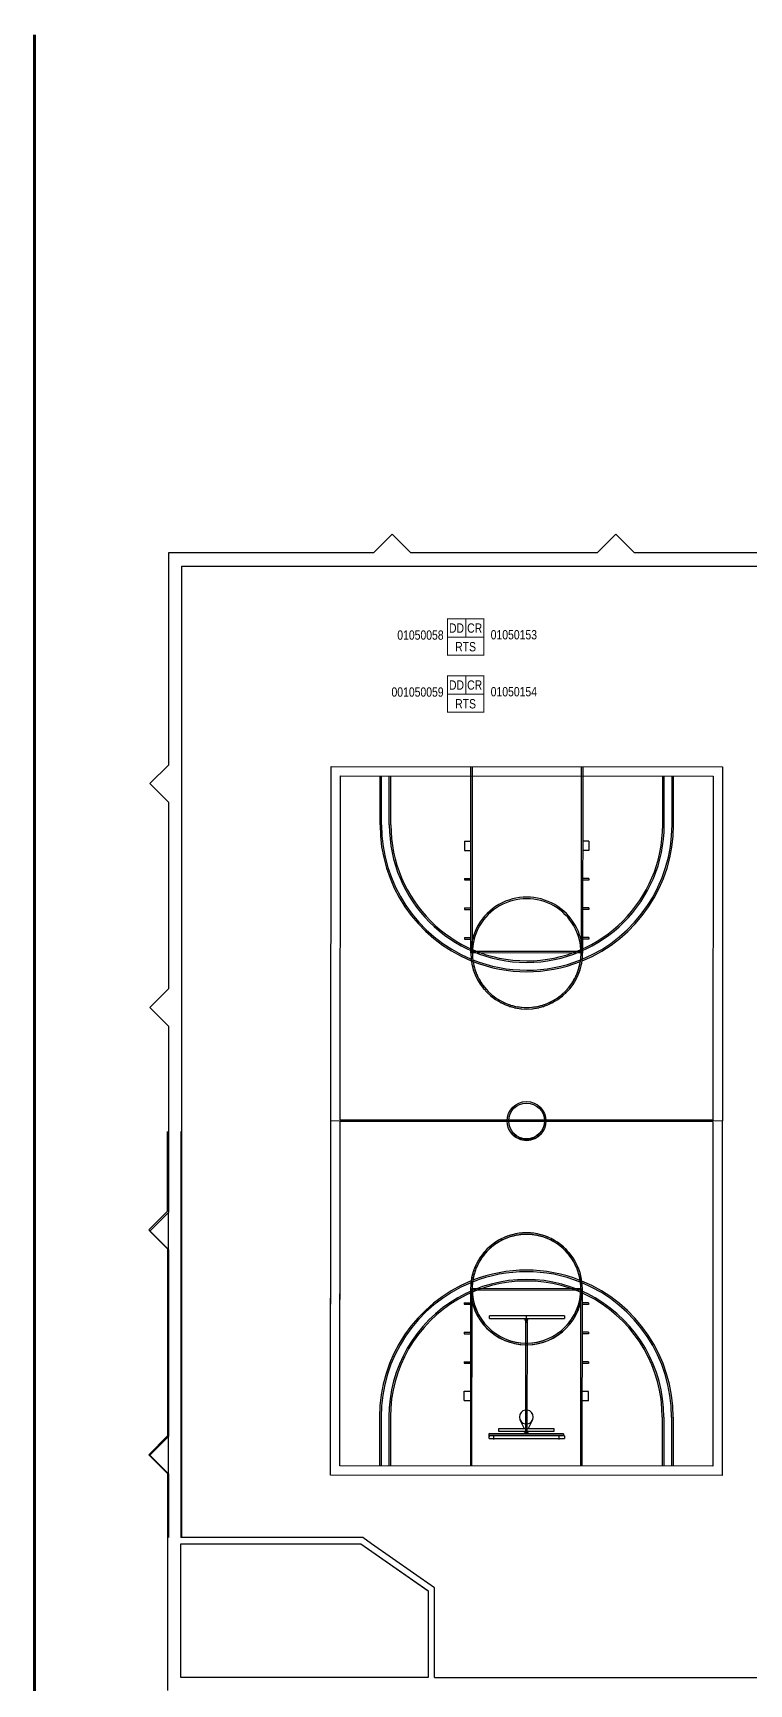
# Model space of a CAD drawing. Header units: inches. Extents: x 9349 to 17082, y 17684 to 25415.
# Drawn here: x 13381 to 14303, y 23291 to 25415 of the extents above; entities that cross this region are included whole.
import ezdxf
from ezdxf.enums import TextEntityAlignment as Align

# ---------------------------------------------------------------- set-up
doc = ezdxf.new("R2010")
doc.units = ezdxf.units.IN
doc.header["$LTSCALE"] = 0.25
doc.header["$MEASUREMENT"] = 0
for name, color, linetype in [('BACKGROUND', 8, 'Continuous'), ('DUCT DETECTOR', 1, 'Continuous'), ('RELAY MODULES', 1, 'Continuous'), ('REMOTE TEST STATION', 1, 'Continuous')]:
    doc.layers.add(name, color=color, linetype=linetype)
doc.styles.add('Arial', font='arial.ttf', dxfattribs={"width": 0.8})

# ---------------------------------------------------------------- blocks, each defined once
blk = doc.blocks.new('SIGA-CR')
at = {"layer": 'RELAY MODULES', "const_width": 1.3}
blk.add_lwpolyline([(-11.5, -11.7), (-11.5, 11.7), (11.9, 11.7), (11.9, -11.7)], close=True, dxfattribs=at)
at = {"layer": 'RELAY MODULES', "style": 'Arial', "width": 0.8}
blk.add_text('CR', height=12, dxfattribs=at).set_placement((0, 0), align=Align.MIDDLE)
for tag, p in [('ADDRESS', (20.6, 9)), ('ZONE', (20.6, -8.6))]:
    blk.add_attdef(tag, text='', height=12, dxfattribs=at).set_placement(p, align=Align.MIDDLE_LEFT)
blk.add_attdef('SUBSCRIPT', text='', height=12, dxfattribs=at).set_placement((-16.6, -9), align=Align.MIDDLE_RIGHT)
blk = doc.blocks.new('SIGA-SD')
at = {"layer": 'DUCT DETECTOR', "const_width": 1.3}
blk.add_lwpolyline([(-11.5, -11.7), (-11.5, 11.7), (11.9, 11.7), (11.9, -11.7)], close=True, dxfattribs=at)
at = {"layer": 'DUCT DETECTOR', "style": 'Arial', "width": 0.8}
blk.add_text('DD', height=12, dxfattribs=at).set_placement((0, 0), align=Align.MIDDLE)
for tag, p in [('ADDRESS', (20.6, 9)), ('ZONE', (20.6, -8.6))]:
    blk.add_attdef(tag, text='', height=12, dxfattribs=at).set_placement(p, align=Align.MIDDLE_LEFT)
blk.add_attdef('SUBSCRIPT', text='', height=12, dxfattribs=at).set_placement((-16.6, -9), align=Align.MIDDLE_RIGHT)
blk = doc.blocks.new('SD-TRK')
at = {"layer": 'REMOTE TEST STATION', "const_width": 1.25}
blk.add_lwpolyline([(-23.2, 12.4), (23.6, 12.4), (23.6, -11), (-23.2, -11)], close=True, dxfattribs=at)
at = {"layer": 'REMOTE TEST STATION', "style": 'Arial', "width": 0.8}
blk.add_text('RTS', height=12, dxfattribs=at).set_placement((0, 0), align=Align.MIDDLE)
blk.add_attdef('DD_NUMBER', text='', height=12, dxfattribs=at).set_placement((29.5, 10.2), align=Align.MIDDLE_LEFT)

msp = doc.modelspace()

# ---------------------------------------------------------------- linework, layer by layer
at = {"lineweight": 0, "const_width": 4}
msp.add_lwpolyline([(13382.7, 22966.6), (13382.7, 25413.1)], dxfattribs=at)
at = {"layer": 'BACKGROUND'}
for p, q in [((13843.2, 24770.2), (13819.2, 24746.2)), ((13867.2, 24746.2), (13843.2, 24770.2)), ((14131.2, 24770.2), (14107.2, 24746.2)), ((14155.2, 24746.2), (14131.2, 24770.2)), ((13819.2, 24746.2), (13555.2, 24746.2)), ((13555.2, 24746.2), (13555.2, 24729.2)), ((13555.2, 24729.2), (13555.2, 24473.2)), ((13572.2, 24729.2), (16418.2, 24729.2)), ((13572.2, 23479.2), (13572.2, 24729.2)), ((14107.2, 24746.2), (13867.2, 24746.2)), ((14395.2, 24746.2), (14155.2, 24746.2)), ((13555.2, 24473.2), (13531.2, 24449.2)), ((13763.9, 23559.4), (13764.5, 24471.4)), ((13764.5, 24471.4), (14268.5, 24471)), ((13776.2, 24016.4), (13776.5, 24459.4)), ((13776.5, 24459.4), (14256.5, 24459)), ((13827.5, 24396.3), (13827.5, 24459.3)), ((13829.5, 24396.3), (13829.5, 24459.3)), ((13839.5, 24396.3), (13839.5, 24459.3)), ((13841.5, 24396.3), (13841.5, 24459.3)), ((13944.4, 24231.3), (13944.5, 24471.3)), ((13946.4, 24231.3), (13946.5, 24471.3)), ((14086.5, 24471.2), (14086.4, 24231.2)), ((14088.5, 24471.2), (14088.4, 24231.2)), ((14191.5, 24396.1), (14191.5, 24459.1)), ((14193.5, 24396.1), (14193.5, 24459.1)), ((14203.5, 24396.1), (14203.5, 24459.1)), ((14205.5, 24396.1), (14205.5, 24459.1)), ((14256.5, 24459), (14256.2, 24016)), ((14268.5, 24471), (14267.9, 23559)), ((13531.2, 24449.2), (13555.2, 24425.2)), ((13555.2, 24425.2), (13555.2, 24185.2)), ((13936.5, 24375.3), (13936.5, 24363.3)), ((13936.5, 24375.3), (13944.5, 24375.3)), ((14096.5, 24375.2), (14088.5, 24375.2)), ((14096.5, 24375.2), (14096.5, 24363.2)), ((13936.5, 24363.3), (13944.5, 24363.3)), ((14096.5, 24363.2), (14088.5, 24363.2)), ((13936.4, 24327.3), (13936.4, 24325.3)), ((13936.4, 24327.3), (13944.4, 24327.3)), ((13936.4, 24325.3), (13944.4, 24325.3)), ((14096.4, 24327.2), (14088.4, 24327.2)), ((14096.4, 24325.2), (14088.4, 24325.2)), ((14096.4, 24327.2), (14096.4, 24325.2)), ((13936.4, 24289.3), (13936.4, 24287.3)), ((13936.4, 24289.3), (13944.4, 24289.3)), ((13936.4, 24287.3), (13944.4, 24287.3)), ((14096.4, 24289.2), (14088.4, 24289.2)), ((14096.4, 24287.2), (14088.4, 24287.2)), ((14096.4, 24289.2), (14096.4, 24287.2)), ((13936.4, 24251.3), (13936.4, 24249.3)), ((13936.4, 24251.3), (13944.4, 24251.3)), ((13936.4, 24249.3), (13944.4, 24249.3)), ((14096.4, 24251.2), (14088.4, 24251.2)), ((14096.4, 24249.2), (14088.4, 24249.2)), ((14096.4, 24251.2), (14096.4, 24249.2)), ((14088.4, 24233.2), (13944.4, 24233.3)), ((13946.4, 24231.3), (13944.4, 24231.3)), ((14086.4, 24231.2), (13946.4, 24231.3)), ((14088.4, 24231.2), (14086.4, 24231.2)), ((13555.2, 24185.2), (13531.2, 24161.2)), ((13531.2, 24161.2), (13555.2, 24137.2)), ((13555.2, 24137.2), (13555.2, 23897.2)), ((14268.2, 24015), (13764.2, 24015.4)), ((13775.9, 23571.4), (13776.2, 24014.4)), ((14256.2, 24016), (13776.2, 24016.4)), ((14256.2, 24014), (13776.2, 24014.4)), ((14256.2, 24014), (14255.9, 23571)), ((13555.2, 23999.2), (13555.2, 23897.2)), ((13572.2, 23479.2), (13572.2, 23999.2)), ((13763.9, 23559.4), (13764.2, 23999.2)), ((13775.9, 23571.4), (13776.2, 23999.2)), ((14256.2, 23999.2), (14255.9, 23571)), ((14268.2, 23999.2), (14267.9, 23559)), ((13555.2, 23897.2), (13531.2, 23873.2)), ((13555.2, 23897.2), (13531.2, 23873.2)), ((13555.2, 23849.2), (13555.2, 23897.2)), ((13531.2, 23873.2), (13555.2, 23849.2)), ((13531.2, 23873.2), (13555.2, 23849.2)), ((13555.2, 23849.2), (13555.2, 23609.2)), ((13555.2, 23849.2), (13555.2, 23609.2)), ((13944.1, 23799.3), (13943.9, 23571.3)), ((13944.1, 23799.3), (13943.9, 23571.3)), ((13944.1, 23799.3), (13946.1, 23799.3)), ((13944.1, 23799.3), (13946.1, 23799.3)), ((14088.1, 23797.2), (13944.1, 23797.3)), ((14088.1, 23797.2), (13944.1, 23797.3)), ((13945.9, 23571.3), (13946.1, 23799.3)), ((13945.9, 23571.3), (13946.1, 23799.3)), ((14086.1, 23799.2), (13946.1, 23799.3)), ((14086.1, 23799.2), (13946.1, 23799.3)), ((14085.9, 23571.2), (14086.1, 23799.2)), ((14085.9, 23571.2), (14086.1, 23799.2)), ((14086.1, 23799.2), (14088.1, 23799.2)), ((14086.1, 23799.2), (14088.1, 23799.2)), ((14087.9, 23571.2), (14088.1, 23799.2)), ((14087.9, 23571.2), (14088.1, 23799.2)), ((13936, 23781.3), (13936, 23779.3)), ((13936, 23781.3), (13944, 23781.3)), ((13936, 23781.3), (13936, 23779.3)), ((13936, 23781.3), (13944, 23781.3)), ((13936, 23779.3), (13944, 23779.3)), ((13936, 23779.3), (13944, 23779.3)), ((14096, 23781.2), (14088, 23781.2)), ((14096, 23781.2), (14088, 23781.2)), ((14096, 23779.2), (14088, 23779.2)), ((14096, 23779.2), (14088, 23779.2)), ((14096, 23781.2), (14096, 23779.2)), ((14096, 23781.2), (14096, 23779.2)), ((14065.1, 23764.4), (13968.4, 23764.5)), ((13968.4, 23761.4), (13968.4, 23764.5)), ((13968.4, 23761), (13968.4, 23761.4)), ((13968.4, 23761), (14065.1, 23760.9)), ((14014, 23761), (14014, 23759)), ((14014, 23759), (14018, 23759)), ((14014, 23759), (14014, 23758.9)), ((14018, 23758.9), (14014, 23758.9)), ((14014.8, 23757.2), (14014.7, 23620.8)), ((14015.5, 23761), (14015.5, 23759.5)), ((14015.5, 23761), (14015.5, 23759.5)), ((14015.5, 23759), (14015.5, 23759.5)), ((14015.5, 23759.5), (14015.5, 23759.5)), ((14015.5, 23759.5), (14015.5, 23759)), ((14015.5, 23759.5), (14015.5, 23759)), ((14016.5, 23759), (14015.5, 23759)), ((14015.5, 23759), (14016.6, 23759)), ((14015.5, 23756.8), (14015.5, 23758.9)), ((14015.5, 23756.8), (14015.5, 23756.8)), ((14015.5, 23756.7), (14016.6, 23756.7)), ((14015.9, 23761.3), (14015.9, 23759.5)), ((14016.2, 23759.5), (14016.2, 23761.3)), ((14016.5, 23761), (14016.5, 23759.5)), ((14016.6, 23759.5), (14016.5, 23759.5)), ((14016.5, 23759.5), (14016.5, 23759)), ((14016.5, 23759), (14016.5, 23759.5)), ((14016.6, 23761), (14016.6, 23759.5)), ((14016.6, 23759), (14016.6, 23759.5)), ((14016.6, 23758.9), (14016.6, 23756.8)), ((14016.6, 23756.8), (14016.6, 23756.8)), ((14017.1, 23620.8), (14017.2, 23757.2)), ((14018, 23759), (14018, 23761)), ((14018, 23758.9), (14018, 23759)), ((14065.1, 23764.4), (14065.1, 23761.4)), ((14065.1, 23761.4), (14065.1, 23760.9)), ((13936, 23743.3), (13936, 23741.3)), ((13936, 23743.3), (13944, 23743.3)), ((13936, 23743.3), (13936, 23741.3)), ((13936, 23743.3), (13944, 23743.3)), ((13936, 23741.3), (13944, 23741.3)), ((13936, 23741.3), (13944, 23741.3)), ((14096, 23743.2), (14088, 23743.2)), ((14096, 23743.2), (14088, 23743.2)), ((14096, 23741.2), (14088, 23741.2)), ((14096, 23741.2), (14088, 23741.2)), ((14096, 23743.2), (14096, 23741.2)), ((14096, 23743.2), (14096, 23741.2)), ((13936, 23705.3), (13936, 23703.3)), ((13936, 23705.3), (13944, 23705.3)), ((13936, 23705.3), (13936, 23703.3)), ((13936, 23705.3), (13944, 23705.3)), ((13936, 23703.3), (13944, 23703.3)), ((13936, 23703.3), (13944, 23703.3)), ((14096, 23705.2), (14088, 23705.2)), ((14096, 23705.2), (14088, 23705.2)), ((14096, 23703.2), (14088, 23703.2)), ((14096, 23703.2), (14088, 23703.2)), ((14096, 23705.2), (14096, 23703.2)), ((14096, 23705.2), (14096, 23703.2)), ((13936, 23655.3), (13936, 23667.3)), ((13936, 23667.3), (13944, 23667.3)), ((13936, 23655.3), (13936, 23667.3)), ((13936, 23667.3), (13944, 23667.3)), ((14096, 23667.2), (14088, 23667.2)), ((14096, 23667.2), (14088, 23667.2)), ((14096, 23655.2), (14096, 23667.2)), ((14096, 23655.2), (14096, 23667.2)), ((13936, 23655.3), (13944, 23655.3)), ((13936, 23655.3), (13944, 23655.3)), ((14096, 23655.2), (14088, 23655.2)), ((14096, 23655.2), (14088, 23655.2)), ((13826.9, 23634.3), (13826.9, 23571.3)), ((13826.9, 23634.3), (13826.9, 23571.3)), ((13828.9, 23634.3), (13828.9, 23571.3)), ((13828.9, 23634.3), (13828.9, 23571.3)), ((13838.9, 23634.3), (13838.9, 23571.3)), ((13838.9, 23634.3), (13838.9, 23571.3)), ((13840.9, 23634.3), (13840.9, 23571.3)), ((13840.9, 23634.3), (13840.9, 23571.3)), ((14013.4, 23619.2), (14007.9, 23630.2)), ((14018.4, 23619.2), (14024, 23630.1)), ((14190.9, 23634.1), (14190.9, 23571.1)), ((14190.9, 23634.1), (14190.9, 23571.1)), ((14192.9, 23634.1), (14192.9, 23571.1)), ((14192.9, 23634.1), (14192.9, 23571.1)), ((14202.9, 23634.1), (14202.9, 23571.1)), ((14202.9, 23634.1), (14202.9, 23571.1)), ((14204.9, 23634.1), (14204.9, 23571.1)), ((14204.9, 23634.1), (14204.9, 23571.1)), ((13555.2, 23609.2), (13531.2, 23585.2)), ((13555.2, 23609.2), (13531.2, 23585.2)), ((13555.2, 23561.2), (13555.2, 23609.2)), ((13967.9, 23612.5), (13967.9, 23612.8)), ((14063.9, 23612.7), (13967.9, 23612.8)), ((13967.9, 23612.5), (14063.9, 23612.4)), ((13967.9, 23612.4), (13967.9, 23612.5)), ((14063.9, 23612.4), (13967.9, 23612.5)), ((13967.9, 23607.2), (13967.9, 23612.4)), ((14063.9, 23612.3), (13967.9, 23612.4)), ((13967.9, 23607.1), (13967.9, 23607.2)), ((13968.2, 23607.2), (13967.9, 23607.2)), ((13968.2, 23607.1), (13967.9, 23607.1)), ((13967.9, 23606.8), (13967.9, 23607.1)), ((13968.2, 23607.1), (13967.9, 23607.1)), ((13968.2, 23606.8), (13967.9, 23606.8)), ((13968.2, 23606.5), (13968.3, 23610)), ((13968.2, 23606.5), (14065, 23606.5)), ((14065, 23610), (13968.3, 23610)), ((13973.4, 23610.6), (13973.4, 23610.6)), ((13973.4, 23610.6), (13974.4, 23610.6)), ((13973.4, 23610.6), (13973.4, 23610)), ((13973.4, 23610.6), (13973.4, 23610)), ((13973.4, 23606.5), (13973.4, 23605.6)), ((13973.4, 23606.5), (13973.4, 23605.6)), ((13974.4, 23605.6), (13973.4, 23605.6)), ((13973.4, 23605.6), (13973.4, 23605.6)), ((13974.4, 23610.6), (13974.5, 23610.6)), ((13974.4, 23610.6), (13974.4, 23610)), ((13974.4, 23606.5), (13974.4, 23605.6)), ((13974.5, 23605.6), (13974.4, 23605.6)), ((13974.5, 23610.6), (13974.5, 23610)), ((13974.5, 23606.5), (13974.5, 23605.6)), ((14015.2, 23619.2), (13979.9, 23619.2)), ((13979.9, 23619.2), (13979.9, 23616.2)), ((13979.9, 23616.2), (14015.2, 23616.2)), ((14013.4, 23612.9), (14013.4, 23613.8)), ((14013.4, 23613.8), (14018.4, 23613.8)), ((14018.4, 23613.8), (14013.4, 23613.8)), ((14013.4, 23613.8), (14013.4, 23613.8)), ((14014.6, 23612.9), (14013.4, 23612.9)), ((14015.3, 23619.3), (14015.2, 23619.3)), ((14015.2, 23619.3), (14015.2, 23614.1)), ((14015.3, 23614.1), (14015.3, 23619.3)), ((14015.6, 23619.2), (14015.3, 23619.2)), ((14015.3, 23616.2), (14016.6, 23616.2)), ((14016.4, 23613.9), (14015.4, 23613.9)), ((14015.6, 23619.9), (14015.6, 23618.8)), ((14016.3, 23618.8), (14016.3, 23619.9)), ((14016.6, 23619.2), (14016.3, 23619.2)), ((14016.7, 23619.3), (14016.6, 23619.3)), ((14016.6, 23619.3), (14016.6, 23614.1)), ((14016.7, 23614.1), (14016.7, 23619.3)), ((14051.9, 23619.2), (14016.7, 23619.2)), ((14016.7, 23616.2), (14051.9, 23616.2)), ((14018.4, 23612.9), (14017.2, 23612.9)), ((14018.4, 23613.8), (14018.4, 23612.9)), ((14018.4, 23613.8), (14018.4, 23613.8)), ((14051.9, 23616.2), (14051.9, 23619.2)), ((14057.4, 23610.6), (14057.4, 23610.6)), ((14057.4, 23610.6), (14058.4, 23610.6)), ((14057.4, 23610.6), (14057.4, 23610)), ((14057.4, 23610.6), (14057.4, 23610)), ((14057.4, 23606.5), (14057.4, 23605.6)), ((14057.4, 23606.5), (14057.4, 23605.6)), ((14058.4, 23605.6), (14057.4, 23605.6)), ((14057.4, 23605.6), (14057.4, 23605.6)), ((14058.4, 23610.6), (14058.5, 23610.6)), ((14058.4, 23610.6), (14058.4, 23610)), ((14058.4, 23606.5), (14058.4, 23605.6)), ((14058.5, 23605.6), (14058.4, 23605.6)), ((14058.5, 23610.6), (14058.5, 23610)), ((14058.5, 23606.5), (14058.5, 23605.6)), ((14063.9, 23612.7), (14063.9, 23612.4)), ((14063.9, 23612.4), (14063.9, 23612.3)), ((14063.9, 23612.3), (14063.9, 23610)), ((14065, 23610), (14065, 23606.5)), ((13531.2, 23585.2), (13555.2, 23561.2)), ((13531.2, 23585.2), (13555.2, 23561.2)), ((13555.2, 23561.2), (13555.2, 23479.2)), ((13555.2, 23561.2), (13555.2, 23479.2)), ((14255.9, 23571), (13775.9, 23571.4)), ((14255.9, 23571), (13775.9, 23571.4)), ((14267.9, 23559), (13763.9, 23559.4)), ((14267.9, 23559), (13763.9, 23559.4)), ((13805.2, 23479.2), (13572.2, 23479.2)), ((13805.2, 23479.2), (13572.2, 23479.2)), ((13816.6, 23471.2), (13805.2, 23479.2)), ((13572.2, 23471.2), (13802.7, 23471.2)), ((13802.7, 23471.2), (13889, 23410.8))]:
    msp.add_line(p, q, dxfattribs=at)
for points in [[(13553.9, 23899.3), (13553.9, 24001.5)], [(13570.9, 24001.5), (13570.9, 23479.2)], [(13897.5, 23299.2), (16431, 23299.2), (16431, 24001.5)], [(13553.9, 23899.3), (13529.8, 23875.2)], [(13529.8, 23875.2), (13553.8, 23851.1)], [(13553.9, 23851.1), (13553.9, 23610)], [(13553.9, 23610), (13529.8, 23585.6)], [(13529.8, 23585.6), (13553.9, 23561.5)], [(13553.8, 23561.5), (13553.8, 23282.2)], [(13816.5, 23471.2), (13805.2, 23479.2), (13570.9, 23479.2)], [(13570.9, 23299.2), (13570.9, 23471.2), (13802.7, 23471.2), (13889.5, 23410.5)], [(13897.5, 23414.6), (13816.5, 23471.2)], [(13897.5, 23405), (13897.5, 23414.6)], [(13889.4, 23410.4), (13889.4, 23299.2)], [(13897.5, 23299.2), (13897.5, 23405)], [(13889.4, 23299.2), (13570.9, 23299.2)]]:
    msp.add_lwpolyline(points, dxfattribs=at)
at = {"layer": 'BACKGROUND', "flags": 128}
for points in [[(14015.9, 23764.6), (14015.9, 23764.6), (14015.9, 23764.6), (14015.9, 23764.6), (14015.9, 23764.6), (14015.9, 23764.6), (14015.9, 23764.6), (14015.9, 23764.6), (14015.9, 23764.6), (14015.9, 23764.6), (14015.9, 23764.6), (14015.9, 23764.6), (14015.9, 23764.6), (14015.9, 23764.6), (14015.9, 23764.6), (14015.9, 23764.6), (14015.9, 23764.7), (14015.9, 23764.7), (14015.9, 23764.7), (14015.9, 23764.7), (14015.9, 23764.7), (14016, 23764.7), (14016, 23764.7), (14016, 23764.7), (14016, 23764.7), (14016, 23764.7), (14016, 23764.7), (14016, 23764.7), (14016, 23764.7), (14016, 23764.7), (14016, 23764.7), (14016, 23764.7), (14016, 23764.7), (14016, 23764.7), (14016, 23764.7), (14016, 23764.7), (14016, 23764.7), (14016, 23764.7), (14016, 23764.7), (14016, 23764.7), (14016, 23764.7)], [(14015.9, 23764.4), (14015.9, 23764.5), (14015.9, 23764.5), (14015.9, 23764.5), (14015.9, 23764.5), (14015.9, 23764.5), (14015.9, 23764.6), (14015.9, 23764.6), (14015.9, 23764.6), (14015.9, 23764.6), (14015.9, 23764.6)], [(14015.9, 23764.6), (14015.9, 23764.6), (14015.9, 23764.6), (14015.9, 23764.6), (14015.9, 23764.6), (14015.9, 23764.5), (14015.9, 23764.5), (14015.9, 23764.5), (14015.9, 23764.5), (14015.9, 23764.5), (14015.9, 23764.4), (14015.9, 23764.4), (14015.9, 23764.4), (14015.9, 23764.3), (14015.9, 23764.3), (14015.9, 23764.2), (14015.9, 23764.2), (14015.9, 23764.2), (14015.9, 23764.1), (14015.9, 23764.1), (14015.9, 23764), (14015.9, 23764), (14015.9, 23763.9), (14015.9, 23763.8), (14015.9, 23763.8), (14015.9, 23763.7), (14015.9, 23763.7), (14015.9, 23763.6), (14015.9, 23763.5), (14015.9, 23763.5), (14015.9, 23763.4), (14015.9, 23763.3), (14015.9, 23763.2), (14015.9, 23763.2), (14015.9, 23763.1), (14015.9, 23763), (14015.9, 23762.9), (14015.9, 23762.9), (14015.9, 23762.8), (14015.9, 23762.7), (14015.9, 23762.6), (14015.9, 23762.6), (14015.9, 23762.5), (14015.9, 23762.4), (14015.9, 23762.3), (14015.9, 23762.3), (14015.9, 23762.2), (14015.9, 23762.1), (14015.9, 23762.1), (14015.9, 23762), (14015.9, 23761.9), (14015.9, 23761.9), (14015.9, 23761.8), (14015.9, 23761.7), (14015.9, 23761.7), (14015.9, 23761.6), (14015.9, 23761.5), (14015.9, 23761.5), (14015.9, 23761.4), (14015.9, 23761.4), (14015.9, 23761.3), (14015.9, 23761.3)], [(14016, 23764.7), (14016, 23764.7), (14016, 23764.7), (14016.1, 23764.7), (14016.1, 23764.7), (14016.1, 23764.7), (14016.1, 23764.7), (14016.1, 23764.7), (14016.1, 23764.7), (14016.1, 23764.7), (14016.1, 23764.7), (14016.1, 23764.7), (14016.1, 23764.7), (14016.1, 23764.7), (14016.1, 23764.7), (14016.1, 23764.7), (14016.1, 23764.7), (14016.1, 23764.7), (14016.1, 23764.7), (14016.1, 23764.7), (14016.1, 23764.7), (14016.1, 23764.7), (14016.1, 23764.7), (14016.1, 23764.7), (14016.1, 23764.6), (14016.1, 23764.6), (14016.1, 23764.6), (14016.1, 23764.6), (14016.1, 23764.6), (14016.1, 23764.6), (14016.2, 23764.6), (14016.2, 23764.6), (14016.2, 23764.6), (14016.2, 23764.6), (14016.2, 23764.6), (14016.2, 23764.6), (14016.2, 23764.6), (14016.2, 23764.6), (14016.2, 23764.6), (14016.2, 23764.6), (14016.2, 23764.6)], [(14016.2, 23761.3), (14016.2, 23761.3), (14016.2, 23761.4), (14016.2, 23761.4), (14016.2, 23761.5), (14016.2, 23761.6), (14016.2, 23761.6), (14016.2, 23761.7), (14016.2, 23761.8), (14016.2, 23761.8), (14016.2, 23761.9), (14016.2, 23762), (14016.2, 23762), (14016.2, 23762.1), (14016.2, 23762.2), (14016.2, 23762.2), (14016.2, 23762.3), (14016.2, 23762.4), (14016.2, 23762.5), (14016.2, 23762.5), (14016.2, 23762.6), (14016.2, 23762.7), (14016.2, 23762.8), (14016.2, 23762.8), (14016.2, 23762.9), (14016.2, 23763), (14016.2, 23763.1), (14016.2, 23763.1), (14016.2, 23763.2), (14016.2, 23763.3), (14016.2, 23763.3), (14016.2, 23763.4), (14016.2, 23763.5), (14016.2, 23763.5), (14016.2, 23763.6), (14016.2, 23763.7), (14016.2, 23763.7), (14016.2, 23763.8), (14016.2, 23763.9), (14016.2, 23763.9), (14016.2, 23764), (14016.2, 23764), (14016.2, 23764.1), (14016.2, 23764.1), (14016.2, 23764.2), (14016.2, 23764.2), (14016.2, 23764.3), (14016.2, 23764.3), (14016.2, 23764.3), (14016.2, 23764.4), (14016.2, 23764.4), (14016.2, 23764.4), (14016.2, 23764.5), (14016.2, 23764.5), (14016.2, 23764.5), (14016.2, 23764.5), (14016.2, 23764.5), (14016.2, 23764.6), (14016.2, 23764.6), (14016.2, 23764.6), (14016.2, 23764.6), (14016.2, 23764.6)], [(14016.2, 23764.6), (14016.2, 23764.6), (14016.2, 23764.6), (14016.2, 23764.6), (14016.2, 23764.6), (14016.2, 23764.5), (14016.2, 23764.5), (14016.2, 23764.5), (14016.2, 23764.5), (14016.2, 23764.5), (14016.2, 23764.4)], [(13973.8, 23610.1), (13973.8, 23610.1), (13973.8, 23610.1), (13973.8, 23610.1), (13973.8, 23610.1), (13973.8, 23610.1), (13973.8, 23610.1), (13973.8, 23610.1), (13973.8, 23610.1), (13973.8, 23610), (13973.8, 23610), (13973.8, 23610), (13973.8, 23609.9), (13973.8, 23609.9), (13973.8, 23609.9), (13973.8, 23609.8), (13973.8, 23609.8), (13973.8, 23609.7), (13973.8, 23609.7), (13973.8, 23609.6), (13973.8, 23609.6), (13973.8, 23609.5), (13973.8, 23609.5), (13973.8, 23609.4), (13973.8, 23609.4), (13973.8, 23609.3), (13973.8, 23609.2), (13973.8, 23609.2), (13973.8, 23609.1), (13973.8, 23609), (13973.8, 23609), (13973.8, 23608.9), (13973.8, 23608.8), (13973.8, 23608.7), (13973.8, 23608.7), (13973.8, 23608.6), (13973.8, 23608.5), (13973.8, 23608.4), (13973.8, 23608.4), (13973.8, 23608.3), (13973.8, 23608.2), (13973.8, 23608.1), (13973.8, 23608.1), (13973.8, 23608), (13973.8, 23607.9), (13973.8, 23607.8), (13973.8, 23607.8), (13973.8, 23607.7), (13973.8, 23607.6), (13973.8, 23607.6), (13973.8, 23607.5), (13973.8, 23607.4), (13973.8, 23607.4), (13973.8, 23607.3), (13973.8, 23607.2), (13973.8, 23607.2), (13973.8, 23607.1), (13973.8, 23607.1), (13973.8, 23607), (13973.8, 23606.9), (13973.8, 23606.9), (13973.8, 23606.8), (13973.8, 23606.8), (13973.8, 23606.8), (13973.8, 23606.7), (13973.8, 23606.7), (13973.8, 23606.6), (13973.8, 23606.6), (13973.8, 23606.6), (13973.8, 23606.5), (13973.8, 23606.5), (13973.8, 23606.5), (13973.8, 23606.5), (13973.8, 23606.4), (13973.8, 23606.4), (13973.8, 23606.4), (13973.8, 23606.4), (13973.8, 23606.4), (13973.8, 23606.4), (13973.8, 23606.4)], [(13974, 23606.4), (13974, 23606.4), (13974, 23606.4), (13974, 23606.4), (13974, 23606.4), (13974, 23606.4), (13974, 23606.5), (13974, 23606.5), (13974, 23606.5), (13974, 23606.5), (13974, 23606.5), (13974, 23606.6), (13974, 23606.6), (13974, 23606.6), (13974, 23606.7), (13974, 23606.7), (13974, 23606.8), (13974, 23606.8), (13974, 23606.9), (13974, 23606.9), (13974, 23607), (13974, 23607), (13974, 23607.1), (13974, 23607.1), (13974, 23607.2), (13974, 23607.3), (13974, 23607.3), (13974, 23607.4), (13974, 23607.5), (13974, 23607.5), (13974, 23607.6), (13974, 23607.7), (13974, 23607.7), (13974, 23607.8), (13974, 23607.9), (13974, 23608), (13974, 23608), (13974, 23608.1), (13974, 23608.2), (13974, 23608.3), (13974, 23608.3), (13974, 23608.4), (13974, 23608.5), (13974, 23608.6), (13974, 23608.6), (13974, 23608.7), (13974, 23608.8), (13974, 23608.8), (13974, 23608.9), (13974, 23609), (13974, 23609.1), (13974, 23609.1), (13974, 23609.2), (13974, 23609.3), (13974, 23609.3), (13974, 23609.4), (13974, 23609.4), (13974, 23609.5), (13974, 23609.6), (13974, 23609.6), (13974, 23609.7), (13974, 23609.7), (13974, 23609.8), (13974, 23609.8), (13974, 23609.8), (13974, 23609.9), (13974, 23609.9), (13974, 23610), (13974, 23610), (13974, 23610), (13974, 23610), (13974, 23610.1), (13974, 23610.1), (13974, 23610.1), (13974, 23610.1), (13974, 23610.1), (13974, 23610.1), (13974, 23610.1), (13974, 23610.1), (13974, 23610.1)], [(14057.8, 23610.1), (14057.8, 23610.1), (14057.8, 23610.1), (14057.8, 23610.1), (14057.8, 23610.1), (14057.8, 23610.1), (14057.8, 23610), (14057.8, 23610), (14057.8, 23610), (14057.8, 23610), (14057.8, 23609.9), (14057.8, 23609.9), (14057.8, 23609.9), (14057.8, 23609.8), (14057.8, 23609.8), (14057.8, 23609.8), (14057.8, 23609.7), (14057.8, 23609.7), (14057.8, 23609.6), (14057.8, 23609.6), (14057.8, 23609.5), (14057.8, 23609.5), (14057.8, 23609.4), (14057.8, 23609.4), (14057.8, 23609.3), (14057.8, 23609.2), (14057.8, 23609.2), (14057.8, 23609.1), (14057.8, 23609), (14057.8, 23609), (14057.8, 23608.9), (14057.8, 23608.8), (14057.8, 23608.8), (14057.8, 23608.7), (14057.8, 23608.6), (14057.8, 23608.5), (14057.8, 23608.5), (14057.8, 23608.4), (14057.8, 23608.3), (14057.8, 23608.2), (14057.8, 23608.2), (14057.8, 23608.1), (14057.8, 23608), (14057.8, 23607.9), (14057.8, 23607.9), (14057.8, 23607.8), (14057.8, 23607.7), (14057.8, 23607.6), (14057.8, 23607.6), (14057.8, 23607.5), (14057.8, 23607.4), (14057.8, 23607.4), (14057.8, 23607.3), (14057.8, 23607.2), (14057.8, 23607.2), (14057.8, 23607.1), (14057.8, 23607.1), (14057.8, 23607), (14057.8, 23606.9), (14057.8, 23606.9), (14057.8, 23606.8), (14057.8, 23606.8), (14057.8, 23606.7), (14057.8, 23606.7), (14057.8, 23606.6), (14057.8, 23606.6), (14057.8, 23606.6), (14057.8, 23606.5), (14057.8, 23606.5), (14057.8, 23606.5), (14057.8, 23606.5), (14057.8, 23606.4), (14057.8, 23606.4), (14057.8, 23606.4), (14057.8, 23606.4), (14057.8, 23606.4), (14057.8, 23606.4), (14057.8, 23606.3), (14057.8, 23606.3), (14057.8, 23606.3)], [(14058, 23606.3), (14058, 23606.3), (14058, 23606.3), (14058, 23606.4), (14058, 23606.4), (14058, 23606.4), (14058, 23606.4), (14058, 23606.4), (14058, 23606.4), (14058, 23606.5), (14058, 23606.5), (14058, 23606.5), (14058, 23606.6), (14058, 23606.6), (14058, 23606.6), (14058, 23606.7), (14058, 23606.7), (14058, 23606.8), (14058, 23606.8), (14058, 23606.9), (14058, 23606.9), (14058, 23607), (14058, 23607), (14058, 23607.1), (14058, 23607.1), (14058, 23607.2), (14058, 23607.3), (14058, 23607.3), (14058, 23607.4), (14058, 23607.5), (14058, 23607.5), (14058, 23607.6), (14058, 23607.7), (14058, 23607.8), (14058, 23607.8), (14058, 23607.9), (14058, 23608), (14058, 23608), (14058, 23608.1), (14058, 23608.2), (14058, 23608.3), (14058, 23608.3), (14058, 23608.4), (14058, 23608.5), (14058, 23608.6), (14058, 23608.6), (14058, 23608.7), (14058, 23608.8), (14058, 23608.9), (14058, 23608.9), (14058, 23609), (14058, 23609.1), (14058, 23609.1), (14058, 23609.2), (14058, 23609.3), (14058, 23609.3), (14058, 23609.4), (14058, 23609.4), (14058, 23609.5), (14058, 23609.5), (14058, 23609.6), (14058, 23609.6), (14058, 23609.7), (14058, 23609.7), (14058, 23609.8), (14058, 23609.8), (14058, 23609.9), (14058, 23609.9), (14058, 23609.9), (14058, 23610), (14058, 23610), (14058, 23610), (14058, 23610), (14058, 23610), (14058, 23610.1), (14058, 23610.1), (14058, 23610.1), (14058, 23610.1), (14058, 23610.1), (14058, 23610.1)]]:
    msp.add_lwpolyline(points, dxfattribs=at)
at = {"layer": 'BACKGROUND'}
for radius in [25, 23]:
    msp.add_circle((14016.2, 24015.2), radius, dxfattribs=at)
for centre, radius, start, end in [((14016.5, 24396.2), 189, 179.9597, 247.8014), ((14016.5, 24396.2), 187, 179.9597, 247.457), ((14016.5, 24396.2), 177, 179.9597, 359.9597), ((14016.5, 24396.2), 175, 179.9597, 359.9597), ((14016.5, 24396.2), 189, 292.1181, 359.9597), ((14016.5, 24396.2), 187, 292.4625, 359.9597), ((14016.4, 24231.2), 72, 359.9597, 179.9597), ((14016.4, 24231.2), 70, 359.9597, 179.9597), ((14016.4, 24231.2), 72, 179.9597, 359.9597), ((14016.4, 24231.2), 72, 185.1861, 186.868), ((14016.4, 24231.2), 70, 179.9597, 359.9597), ((14016.4, 24231.2), 70, 179.9597, 185.1861), ((14016.4, 24231.2), 70, 186.868, 190.4368), ((14016.5, 24396.2), 187, 248.1613, 291.7582), ((14016.5, 24396.2), 189, 248.4982, 291.4212), ((14016.4, 24231.2), 70, 349.4827, 353.0515), ((14016.4, 24231.2), 70, 354.7333, 359.9597), ((14016.4, 24231.2), 72, 353.0515, 354.7333), ((14016.4, 24231.2), 72, 190.4368, 192.3945), ((14016.4, 24231.2), 72, 195.737, 197.7236), ((14016.4, 24231.2), 70, 192.3945, 195.737), ((14016.4, 24231.2), 72, 201.1674, 202.9866), ((14016.4, 24231.2), 70, 197.7236, 201.1674), ((14016.4, 24231.2), 70, 202.9866, 207.1964), ((14016.4, 24231.2), 72, 207.1964, 208.2195), ((14016.4, 24231.2), 70, 208.2195, 213.442), ((14016.4, 24231.2), 70, 326.4775, 331.7), ((14016.4, 24231.2), 70, 332.7231, 336.9329), ((14016.4, 24231.2), 72, 331.7, 332.7231), ((14016.4, 24231.2), 70, 338.7521, 342.1959), ((14016.4, 24231.2), 72, 336.9329, 338.7521), ((14016.4, 24231.2), 70, 344.1825, 347.5249), ((14016.4, 24231.2), 72, 342.1959, 344.1825), ((14016.4, 24231.2), 72, 347.5249, 349.4827), ((14016.4, 24231.2), 72, 213.442, 214.8942), ((14016.4, 24231.2), 70, 214.8942, 218.6828), ((14016.4, 24231.2), 72, 218.6828, 220.5878), ((14016.4, 24231.2), 70, 220.5878, 223.9618), ((14016.4, 24231.2), 72, 223.9618, 225.9576), ((14016.4, 24231.2), 70, 225.9576, 229.3317), ((14016.4, 24231.2), 72, 229.3317, 231.2367), ((14016.4, 24231.2), 70, 231.2367, 235.0252), ((14016.4, 24231.2), 70, 304.8942, 308.6828), ((14016.4, 24231.2), 72, 308.6828, 310.5878), ((14016.4, 24231.2), 70, 310.5878, 313.9618), ((14016.4, 24231.2), 72, 313.9618, 315.9576), ((14016.4, 24231.2), 70, 315.9576, 319.3317), ((14016.4, 24231.2), 70, 321.2367, 325.0252), ((14016.4, 24231.2), 72, 319.3317, 321.2367), ((14016.4, 24231.2), 72, 325.0252, 326.4775), ((14016.4, 24231.2), 72, 235.0252, 236.4775), ((14016.4, 24231.2), 70, 236.4775, 241.7), ((14016.4, 24231.2), 72, 241.7, 242.7231), ((14016.4, 24231.2), 70, 242.7231, 246.9329), ((14016.4, 24231.2), 72, 246.9329, 248.7521), ((14016.4, 24231.2), 70, 248.7521, 252.1959), ((14016.4, 24231.2), 72, 252.1959, 254.1825), ((14016.4, 24231.2), 70, 254.1825, 257.5249), ((14016.4, 24231.2), 72, 257.5249, 259.4827), ((14016.4, 24231.2), 70, 259.4827, 263.0515), ((14016.4, 24231.2), 72, 263.0515, 264.7333), ((14016.4, 24231.2), 70, 264.7333, 275.1861), ((14016.4, 24231.2), 72, 275.1861, 276.868), ((14016.4, 24231.2), 70, 276.868, 280.4368), ((14016.4, 24231.2), 72, 280.4368, 282.3945), ((14016.4, 24231.2), 70, 282.3945, 285.737), ((14016.4, 24231.2), 72, 285.737, 287.7236), ((14016.4, 24231.2), 70, 287.7236, 291.1674), ((14016.4, 24231.2), 72, 291.1674, 292.9866), ((14016.4, 24231.2), 70, 292.9866, 297.1964), ((14016.4, 24231.2), 72, 297.1964, 298.2195), ((14016.4, 24231.2), 70, 298.2195, 303.442), ((14016.4, 24231.2), 72, 303.442, 304.8942), ((14016.2, 24015.2), 25, 220.24, 320.0751), ((14016.2, 24015.2), 23, 224.514, 315.4919), ((14016.1, 23799.2), 72, 359.9597, 179.9597), ((14016.1, 23799.2), 72, 359.9597, 179.9597), ((14016.1, 23799.2), 70, 359.9597, 179.9597), ((14016.1, 23799.2), 70, 359.9597, 179.9597), ((14016.1, 23799.2), 72, 124.5231, 125.9431), ((14016.1, 23799.2), 72, 123.442, 124.8942), ((14016.1, 23799.2), 70, 117.7152, 124.5231), ((14016.1, 23799.2), 70, 118.2195, 123.442), ((14016.1, 23799.2), 72, 117.1964, 118.2195), ((14016.1, 23799.2), 72, 116.6089, 117.7152), ((14016.1, 23799.2), 70, 112.9866, 117.1964), ((14016.1, 23799.2), 70, 110.1138, 116.6089), ((14016.1, 23799.2), 72, 111.1674, 112.9866), ((14016.1, 23799.2), 70, 107.7236, 111.1674), ((14016.1, 23799.2), 72, 109.2998, 110.1138), ((14016.1, 23799.2), 70, 102.4346, 109.2998), ((14016.1, 23799.2), 72, 105.737, 107.7236), ((14016.1, 23799.2), 70, 102.3945, 105.737), ((14016.1, 23799.2), 72, 100.4368, 102.3945), ((14016.1, 23799.2), 72, 101.0008, 102.4346), ((14016.1, 23799.2), 70, 94.1687, 101.0008), ((14016.1, 23799.2), 70, 96.868, 100.4368), ((14016.1, 23799.2), 72, 95.1861, 96.868), ((14016.1, 23799.2), 70, 84.7333, 95.1861), ((14016.1, 23799.2), 72, 93.1917, 94.1687), ((14016.1, 23799.2), 70, 86.7278, 93.1917), ((14016.1, 23799.2), 72, 85.7508, 86.7278), ((14016.1, 23799.2), 70, 78.9187, 85.7508), ((14016.1, 23799.2), 72, 83.0515, 84.7333), ((14016.1, 23799.2), 70, 79.4827, 83.0515), ((14016.1, 23799.2), 72, 77.5249, 79.4827), ((14016.1, 23799.2), 72, 77.4849, 78.9187), ((14016.1, 23799.2), 70, 74.1825, 77.5249), ((14016.1, 23799.2), 70, 70.6197, 77.4849), ((14016.1, 23799.2), 72, 72.1959, 74.1825), ((14016.1, 23799.2), 70, 68.7521, 72.1959), ((14016.1, 23799.2), 72, 69.8056, 70.6197), ((14016.1, 23799.2), 70, 63.3105, 69.8056), ((14016.1, 23799.2), 72, 66.9329, 68.7521), ((14016.1, 23799.2), 70, 62.7231, 66.9329), ((14016.1, 23799.2), 72, 62.2043, 63.3105), ((14016.1, 23799.2), 70, 55.3964, 62.2043), ((14016.1, 23799.2), 72, 61.7, 62.7231), ((14016.1, 23799.2), 70, 56.4775, 61.7), ((14016.1, 23799.2), 72, 55.0252, 56.4775), ((14016.1, 23799.2), 72, 53.9764, 55.3964), ((14016.1, 23799.2), 72, 148.0509, 149.4427), ((14016.1, 23799.2), 70, 146.4775, 151.7), ((14016.1, 23799.2), 72, 145.0252, 146.4775), ((14016.1, 23799.2), 70, 141.2588, 148.0509), ((14016.1, 23799.2), 70, 141.2367, 145.0252), ((14016.1, 23799.2), 72, 139.3317, 141.2367), ((14016.1, 23799.2), 72, 140.0505, 141.2588), ((14016.1, 23799.2), 70, 133.4588, 140.0505), ((14016.1, 23799.2), 70, 135.9576, 139.3317), ((14016.1, 23799.2), 72, 133.9618, 135.9576), ((14016.1, 23799.2), 72, 132.8511, 133.4588), ((14016.1, 23799.2), 70, 130.5878, 133.9618), ((14016.1, 23799.2), 70, 125.9431, 132.8511), ((14016.1, 23799.2), 72, 128.6828, 130.5878), ((14016.1, 23799.2), 70, 124.8942, 128.6828), ((14016.1, 23799.2), 70, 51.2367, 55.0252), ((14016.1, 23799.2), 70, 47.0684, 53.9764), ((14016.1, 23799.2), 72, 49.3317, 51.2367), ((14016.1, 23799.2), 70, 45.9576, 49.3317), ((14016.1, 23799.2), 70, 39.869, 46.4607), ((14016.1, 23799.2), 72, 46.4607, 47.0684), ((14016.1, 23799.2), 72, 43.9618, 45.9576), ((14016.1, 23799.2), 70, 40.5878, 43.9618), ((14016.1, 23799.2), 72, 38.6828, 40.5878), ((14016.1, 23799.2), 70, 34.8942, 38.6828), ((14016.1, 23799.2), 70, 31.8685, 38.6606), ((14016.1, 23799.2), 72, 38.6606, 39.869), ((14016.1, 23799.2), 70, 28.2195, 33.442), ((14016.1, 23799.2), 72, 33.442, 34.8942), ((14016.1, 23799.2), 72, 30.4768, 31.8685), ((14016.1, 23799.2), 72, 167.5249, 169.4827), ((14015.9, 23634.2), 187, 68.1613, 111.7582), ((14016.1, 23799.2), 72, 163.5113, 164.7992), ((14015.9, 23634.2), 187, 68.1713, 111.7482), ((14016.1, 23799.2), 72, 162.1959, 164.1825), ((14016.1, 23799.2), 70, 164.7992, 171.5835), ((14015.9, 23634.2), 189, 68.4982, 111.4212), ((14015.9, 23634.2), 189, 68.4989, 111.4206), ((14016.1, 23799.2), 70, 164.1825, 167.5249), ((14016.1, 23799.2), 70, 156.7482, 163.5113), ((14016.1, 23799.2), 72, 156.9329, 158.7521), ((14016.1, 23799.2), 70, 158.7521, 162.1959), ((14016.1, 23799.2), 72, 156.4815, 156.7482), ((14016.1, 23799.2), 70, 152.7231, 156.9329), ((14016.1, 23799.2), 70, 149.4427, 156.4045), ((14016.1, 23799.2), 72, 151.7, 152.7231), ((14016.1, 23799.2), 70, 23.515, 30.4768), ((14016.1, 23799.2), 70, 22.9866, 27.1964), ((14016.1, 23799.2), 72, 27.1964, 28.2195), ((14016.1, 23799.2), 70, 16.4081, 23.1713), ((14016.1, 23799.2), 70, 17.7236, 21.1674), ((14016.1, 23799.2), 72, 23.1713, 23.438), ((14016.1, 23799.2), 72, 21.1674, 22.9866), ((14016.1, 23799.2), 70, 12.3945, 15.737), ((14016.1, 23799.2), 70, 8.336, 15.1202), ((14016.1, 23799.2), 72, 15.737, 17.7236), ((14016.1, 23799.2), 72, 15.1202, 16.4081), ((14016.1, 23799.2), 72, 10.4368, 12.3945), ((14015.9, 23634.2), 189, 112.1181, 179.9597), ((14015.9, 23634.2), 189, 112.11, 179.9597), ((14015.9, 23634.2), 187, 112.4625, 179.9597), ((14015.9, 23634.2), 187, 112.461, 179.9597), ((14015.9, 23634.2), 177, 359.9597, 179.9597), ((14015.9, 23634.2), 177, 359.9597, 179.9597), ((14015.9, 23634.2), 175, 359.9597, 179.9597), ((14015.9, 23634.2), 175, 359.9597, 179.9597), ((14016.1, 23799.2), 72, 179.9597, 359.9597), ((14016.1, 23799.2), 72, 179.9597, 269.014), ((14016.1, 23799.2), 72, 173.0515, 174.7333), ((14016.1, 23799.2), 72, 171.5835, 172.9318), ((14016.1, 23799.2), 70, 172.9318, 179.9597), ((14016.1, 23799.2), 70, 174.7333, 179.9597), ((14016.1, 23799.2), 70, 179.9597, 359.9597), ((14016.1, 23799.2), 70, 179.9597, 268.987), ((14016.1, 23799.2), 70, 169.4827, 173.0515), ((14016.1, 23799.2), 70, 270.9257, 359.9597), ((14016.1, 23799.2), 72, 270.8984, 359.9597), ((14016.1, 23799.2), 70, 6.868, 10.4368), ((14016.1, 23799.2), 70, 359.9597, 6.9877), ((14016.1, 23799.2), 70, 359.9597, 5.1861), ((14016.1, 23799.2), 72, 6.9877, 8.336), ((14015.9, 23634.2), 189, 359.9597, 67.8095), ((14015.9, 23634.2), 189, 359.9597, 67.8014), ((14016.1, 23799.2), 72, 5.1861, 6.868), ((14015.9, 23634.2), 187, 359.9597, 67.457), ((14015.9, 23634.2), 187, 359.9597, 67.4585), ((14015.9, 23634.2), 9, 97.6744, 262.2111), ((14015.9, 23634.2), 9, 359.9597, 82.202), ((14015.9, 23634.2), 9, 277.7175, 359.9597), ((14015.9, 23609.9), 3.31, 59.9597, 119.9597), ((14015.9, 23609.9), 3.31, 107.7742, 113.4288), ((14015.9, 23609.9), 3.31, 76.319, 103.6005), ((14015.4, 23614.1), 0.25, 179.9597, 269.9597), ((14015.4, 23614.1), 0.25, 179.9597, 269.9597), ((14015.4, 23614.1), 0.25, 179.9597, 269.9597), ((14015.4, 23614.1), 0.125, 179.9597, 269.9597), ((14015.4, 23614.1), 0.125, 179.9597, 269.9597), ((14015.4, 23614.1), 0.125, 179.9597, 269.9597), ((14016.4, 23614.1), 0.125, 269.9597, 359.9597), ((14016.4, 23614.1), 0.25, 269.9597, 359.9597), ((14016.4, 23614.1), 0.125, 269.9597, 359.9597), ((14016.4, 23614.1), 0.25, 269.9597, 359.9597), ((14016.4, 23614.1), 0.125, 269.9597, 359.9597), ((14016.4, 23614.1), 0.25, 269.9597, 359.9597), ((14015.9, 23609.9), 3.31, 66.4907, 72.1453)]:
    msp.add_arc(centre, radius, start, end, dxfattribs=at)
for centre, major_axis, start_param, end_param in [((14016, 23757.2), (1.19, 0), 2.094395, 4.712389), ((14016, 23757.2), (1.19, 0), 4.712389, 7.330383), ((14015.9, 23620.8), (1.19, 0), 3.141593, 4.712389), ((14015.9, 23618.8), (0.375, 0), 2.879793, 4.712389), ((14015.9, 23620.8), (-1.19, 0), 1.570796, 3.141593), ((14015.9, 23618.8), (0.375, 0), 4.712389, 6.544985)]:
    msp.add_ellipse(centre, major_axis=major_axis, ratio=0.751855, start_param=start_param, end_param=end_param, dxfattribs=at)

# ---------------------------------------------------------------- block references
at = {"layer": 'DUCT DETECTOR'}
for p, values in [((13926, 24649.4), {'SUBSCRIPT': '01050058'}), ((13926, 24576.1), {'SUBSCRIPT': '001050059'})]:
    msp.add_blockref('SIGA-SD', p, dxfattribs=at).add_auto_attribs(values)
at = {"layer": 'RELAY MODULES'}
for p, values in [((13949.4, 24649.4), {'ZONE': '01050153'}), ((13949.4, 24576.1), {'ZONE': '01050154'})]:
    msp.add_blockref('SIGA-CR', p, dxfattribs=at).add_auto_attribs(values)
at = {"layer": 'REMOTE TEST STATION'}
for p in [(13937.7, 24625.4), (13937.7, 24552)]:
    msp.add_blockref('SD-TRK', p, dxfattribs=at)

doc.saveas('drawing.dxf')
